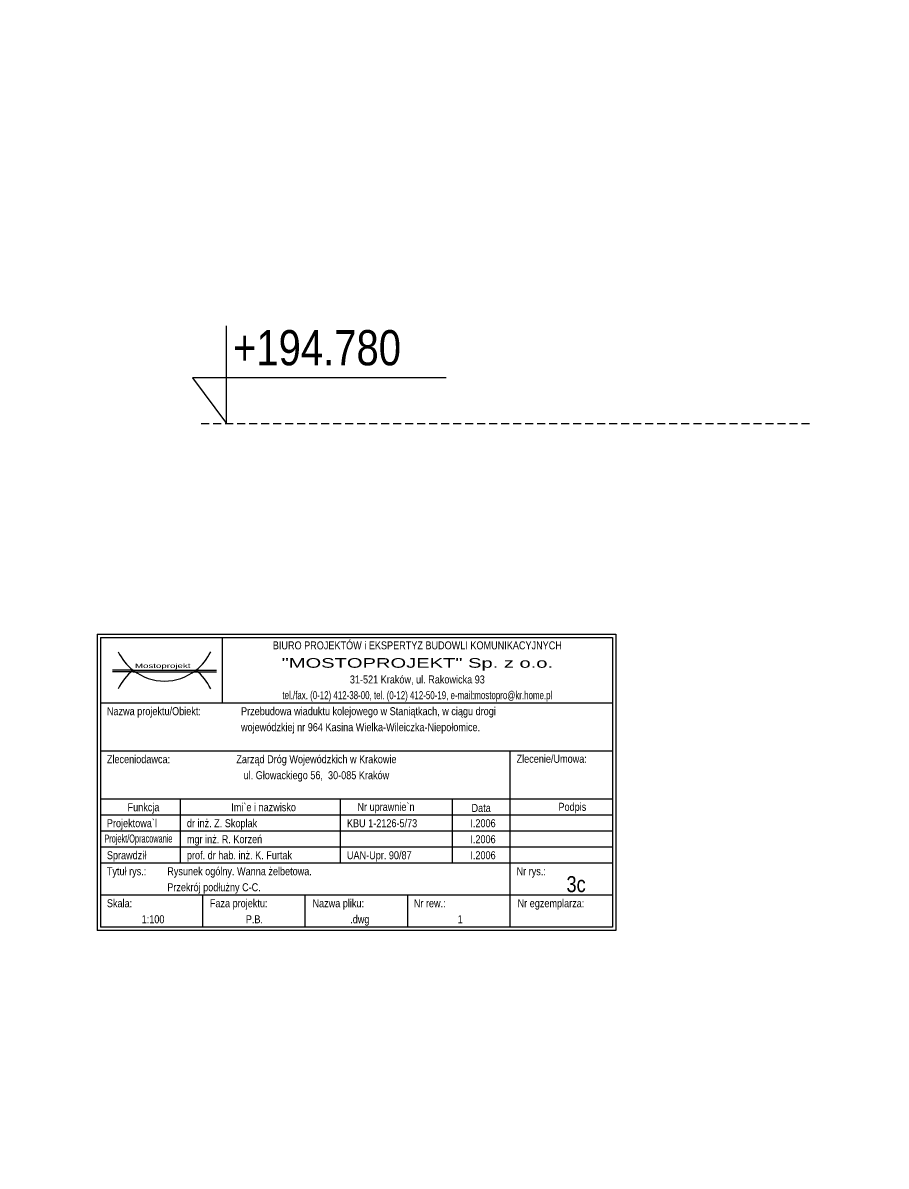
# Model space of a CAD drawing. Header units: millimetres. Extents: x -1069826 to 2704411, y -432732 to 412301.
# Drawn here: x 1095189 to 1122162, y -49615 to -13901 of the extents above; entities that cross this region are included whole.
import ezdxf
from ezdxf.enums import TextEntityAlignment as Align

# ---------------------------------------------------------------- set-up
doc = ezdxf.new("R2010")
doc.units = ezdxf.units.MM
doc.header["$LTSCALE"] = 1000
doc.header["$MEASUREMENT"] = 0
doc.linetypes.add('HIDDEN', pattern=[0.375, 0.25, -0.125])
for name, color, linetype in [('0-XX0-T', 7, 'Continuous'), ('61_R0-W', 7, 'Continuous'), ('61_RZEDNE-T', 7, 'Continuous'), ('DROGO-T', 7, 'Continuous'), ('WIADUKT', 7, 'Continuous')]:
    doc.layers.add(name, color=color, linetype=linetype)
doc.styles.add('CDMSTYLE', font='CDMSIMPL', dxfattribs={"width": 0.8, "bigfont": 'CDMBIGPL'})
doc.styles.add('PAWEL', font='arial.ttf')
doc.dimstyles.new('CDMOG-MM-100', dxfattribs={"dimscale": 100, "dimtxt": 2.5, "dimasz": 2, "dimexe": 1.5, "dimexo": 3, "dimgap": 0.5, "dimtad": 1, "dimdec": 0, "dimrnd": 1, "dimzin": 1, "dimdsep": 46, "dimtxsty": 'CDMSTYLE', "dimblk": 'OBLIQUE', "dimblk1": 'OBLIQUE', "dimblk2": 'OBLIQUE', "dimsah": 1, "dimcen": -2.5, "dimclrd": 9, "dimclre": 9, "dimclrt": 9, "dimadec": 0, "dimazin": 0, "dimtfac": 1, "dimtmove": 2, "dimatfit": 3, "dimldrblk": 'OBLIQUE', "dimfxl": 1, "dimtvp": 1, "dimtolj": 1, "dimtzin": 0, "dimarcsym": 0})
doc.dimstyles.new('CDMZB-MM-100', dxfattribs={"dimscale": 100, "dimtxt": 2.5, "dimasz": 1, "dimexe": 1.5, "dimexo": 5, "dimgap": 0.5, "dimtad": 1, "dimdec": 0, "dimrnd": 1, "dimzin": 1, "dimdsep": 46, "dimtxsty": 'CDMSTYLE', "dimblk": 'OBLIQUE', "dimblk1": 'OBLIQUE', "dimblk2": 'OBLIQUE', "dimsah": 1, "dimtsz": 1, "dimcen": -2.5, "dimclrd": 9, "dimclre": 9, "dimclrt": 9, "dimadec": 0, "dimazin": 0, "dimtfac": 1, "dimtmove": 2, "dimatfit": 3, "dimldrblk": 'OBLIQUE', "dimfxl": 1, "dimtvp": 1, "dimtolj": 1, "dimtzin": 0, "dimarcsym": 0})

# ---------------------------------------------------------------- blocks, each defined once
blk = doc.blocks.new('00KOTA1')
at = {"color": 0, "linetype": 'Continuous'}
blk.add_lwpolyline([(13.736, 2.862), (-2.109, 2.862), (0, 0), (0, 6.109)], dxfattribs=at)
at = {"color": 0, "linetype": 'Continuous', "style": 'CDMSTYLE', "width": 0.85}
blk.add_attdef('%%P000.000', (0.416, 3.634), '', height=2.2, dxfattribs=at)
blk = doc.blocks.new('*D497')
at = {"color": 9, "linetype": 'ByBlock', "transparency": 16777216}
for p, q in [((1010517, -21403), (1010517, -22116)), ((1043258, -21384), (1043258, -22116)), ((1010717, -21966), (1043058, -21966))]:
    blk.add_line(p, q, dxfattribs=at)
for points in [[(1010717, -21933), (1010717, -21999), (1010517, -21966)], [(1043058, -21933), (1043058, -21999), (1043258, -21966)]]:
    blk.add_solid(points, dxfattribs=at)
at = {"layer": 'Defpoints', "color": 0, "linetype": 'ByBlock', "transparency": 16777216}
for p in [(1043258, -21084, 0), (1010517, -21103, 0), (1043258, -21966)]:
    blk.add_point(p, dxfattribs=at)
at = {"color": 9, "linetype": 'ByBlock', "transparency": 16777216, "insert": (1026888, -21791), "char_height": 250, "attachment_point": 5, "style": 'CDMSTYLE'}
blk.add_mtext('\\A1;32740', dxfattribs=at)
blk = doc.blocks.new('_OBLIQUE')
at = {"color": 0, "linetype": 'ByBlock'}
blk.add_line((-0.5, -0.5), (0.5, 0.5), dxfattribs=at)
blk = doc.blocks.new('*D480')
at = {"color": 9, "linetype": 'ByBlock', "transparency": 16777216}
for p, q in [((1020270, -21298), (1020270, -21674)), ((1020170, -21624), (1020370, -21424)), ((1030330, -21524), (1020270, -21524)), ((1030230, -21624), (1030430, -21424)), ((1030330, -21371), (1030330, -21674))]:
    blk.add_line(p, q, dxfattribs=at)
at = {"layer": 'Defpoints', "color": 0, "linetype": 'ByBlock', "transparency": 16777216}
for p in [(1020270, -20798), (1030330, -20871), (1020270, -21524)]:
    blk.add_point(p, dxfattribs=at)
at = {"color": 9, "linetype": 'ByBlock', "transparency": 16777216, "insert": (1025300, -21349), "char_height": 250, "attachment_point": 5, "style": 'CDMSTYLE'}
blk.add_mtext('\\A1;\\C1;10060', dxfattribs=at)
blk = doc.blocks.new('*D471')
at = {"color": 9, "linetype": 'ByBlock', "transparency": 16777216}
for p, q in [((1017580, -14406), (1017780, -14206)), ((1017680, -14146), (1017680, -14156)), ((1022660, -14406), (1022860, -14206)), ((1022760, -14146), (1022760, -14156)), ((1017680, -14306), (1022760, -14306))]:
    blk.add_line(p, q, dxfattribs=at)
at = {"layer": 'Defpoints', "color": 0, "linetype": 'ByBlock', "transparency": 16777216}
for p in [(1022760, -14306), (1017680, -14646), (1022760, -14646)]:
    blk.add_point(p, dxfattribs=at)
at = {"color": 9, "linetype": 'ByBlock', "transparency": 16777216, "insert": (1020029, -14089), "char_height": 250, "attachment_point": 5, "style": 'CDMSTYLE'}
blk.add_mtext('\\A1;5080', dxfattribs=at)
blk = doc.blocks.new('*D470')
at = {"color": 9, "linetype": 'ByBlock', "transparency": 16777216}
for p, q in [((1020460, -18108), (1020660, -17908)), ((1020560, -18589), (1020560, -17858)), ((1020560, -18008), (1024960, -18008)), ((1024860, -18108), (1025060, -17908)), ((1024960, -18589), (1024960, -17858))]:
    blk.add_line(p, q, dxfattribs=at)
at = {"layer": 'Defpoints', "color": 0, "linetype": 'ByBlock', "transparency": 16777216}
for p in [(1024960, -18008), (1020560, -19089), (1024960, -19089)]:
    blk.add_point(p, dxfattribs=at)
at = {"color": 9, "linetype": 'ByBlock', "transparency": 16777216, "insert": (1023229, -17821), "char_height": 250, "attachment_point": 5, "style": 'CDMSTYLE'}
blk.add_mtext('\\A1;\\C1;4400', dxfattribs=at)
blk = doc.blocks.new('*D478')
at = {"color": 9, "linetype": 'ByBlock', "transparency": 16777216}
for p, q in [((1015226, -21296), (1015226, -21674)), ((1020270, -21298), (1020270, -21674)), ((1015126, -21624), (1015326, -21424)), ((1020270, -21524), (1015226, -21524)), ((1020170, -21624), (1020370, -21424))]:
    blk.add_line(p, q, dxfattribs=at)
at = {"layer": 'Defpoints', "color": 0, "linetype": 'ByBlock', "transparency": 16777216}
for p in [(1015226, -20796), (1020270, -20798), (1015226, -21524)]:
    blk.add_point(p, dxfattribs=at)
at = {"color": 9, "linetype": 'ByBlock', "transparency": 16777216, "insert": (1017748, -21349), "char_height": 250, "attachment_point": 5, "style": 'CDMSTYLE'}
blk.add_mtext('\\A1;5044', dxfattribs=at)
blk = doc.blocks.new('*D474')
at = {"color": 9, "linetype": 'ByBlock', "transparency": 16777216}
for p, q in [((1019780, -18108), (1019980, -17908)), ((1019880, -17851), (1019880, -17858)), ((1020560, -18008), (1019880, -18008)), ((1020460, -18108), (1020660, -17908)), ((1020560, -17886), (1020560, -17858))]:
    blk.add_line(p, q, dxfattribs=at)
at = {"layer": 'Defpoints', "color": 0, "linetype": 'ByBlock', "transparency": 16777216}
for p in [(1019880, -18008), (1019880, -18351), (1020560, -18386)]:
    blk.add_point(p, dxfattribs=at)
at = {"color": 9, "linetype": 'ByBlock', "transparency": 16777216, "insert": (1020220, -17833), "char_height": 250, "attachment_point": 5, "style": 'CDMSTYLE'}
blk.add_mtext('\\A1;680', dxfattribs=at)
blk = doc.blocks.new('*D479')
at = {"color": 9, "linetype": 'ByBlock', "transparency": 16777216}
for p, q in [((1015380, -18108), (1015580, -17908)), ((1015480, -18135), (1015480, -17858)), ((1015480, -18008), (1019880, -18008)), ((1019780, -18108), (1019980, -17908)), ((1019880, -18135), (1019880, -17858))]:
    blk.add_line(p, q, dxfattribs=at)
at = {"layer": 'Defpoints', "color": 0, "linetype": 'ByBlock', "transparency": 16777216}
for p in [(1019880, -18008), (1015480, -18635), (1019880, -18635)]:
    blk.add_point(p, dxfattribs=at)
at = {"color": 9, "linetype": 'ByBlock', "transparency": 16777216, "insert": (1018082, -17816), "char_height": 250, "attachment_point": 5, "style": 'CDMSTYLE'}
blk.add_mtext('\\A1;4400', dxfattribs=at)
blk = doc.blocks.new('*D481')
at = {"color": 9, "linetype": 'ByBlock', "transparency": 16777216}
for p, q in [((1035374, -21298), (1035374, -21674)), ((1030230, -21624), (1030430, -21424)), ((1030330, -21524), (1035374, -21524)), ((1035274, -21624), (1035474, -21424)), ((1030330, -21750), (1030330, -21674))]:
    blk.add_line(p, q, dxfattribs=at)
at = {"layer": 'Defpoints', "color": 0, "linetype": 'ByBlock', "transparency": 16777216}
for p in [(1035374, -20798), (1030330, -21250), (1035374, -21524)]:
    blk.add_point(p, dxfattribs=at)
at = {"color": 9, "linetype": 'ByBlock', "transparency": 16777216, "insert": (1032852, -21349), "char_height": 250, "attachment_point": 5, "style": 'CDMSTYLE'}
blk.add_mtext('\\A1;5044', dxfattribs=at)
blk = doc.blocks.new('*D477')
at = {"color": 9, "linetype": 'ByBlock', "transparency": 16777216}
for p, q in [((1029940, -18108), (1030140, -17908)), ((1030040, -17851), (1030040, -17858)), ((1030040, -18008), (1030720, -18008)), ((1030620, -18108), (1030820, -17908)), ((1030720, -17851), (1030720, -17858))]:
    blk.add_line(p, q, dxfattribs=at)
at = {"layer": 'Defpoints', "color": 0, "linetype": 'ByBlock', "transparency": 16777216}
for p in [(1030720, -18008), (1030040, -18351), (1030720, -18351)]:
    blk.add_point(p, dxfattribs=at)
at = {"color": 9, "linetype": 'ByBlock', "transparency": 16777216, "insert": (1030380, -17833), "char_height": 250, "attachment_point": 5, "style": 'CDMSTYLE'}
blk.add_mtext('\\A1;680', dxfattribs=at)
blk = doc.blocks.new('*D476')
at = {"color": 9, "linetype": 'ByBlock', "transparency": 16777216}
for p, q in [((1027740, -14406), (1027940, -14206)), ((1027840, -14146), (1027840, -14156)), ((1032820, -14406), (1033020, -14206)), ((1032920, -14146), (1032920, -14156)), ((1032920, -14306), (1027840, -14306))]:
    blk.add_line(p, q, dxfattribs=at)
at = {"layer": 'Defpoints', "color": 0, "linetype": 'ByBlock', "transparency": 16777216}
for p in [(1027840, -14306), (1027840, -14646), (1032920, -14646)]:
    blk.add_point(p, dxfattribs=at)
at = {"color": 9, "linetype": 'ByBlock', "transparency": 16777216, "insert": (1030572, -14065), "char_height": 250, "attachment_point": 5, "style": 'CDMSTYLE'}
blk.add_mtext('\\A1;5080', dxfattribs=at)
blk = doc.blocks.new('*D475')
at = {"color": 9, "linetype": 'ByBlock', "transparency": 16777216}
for p, q in [((1030620, -18108), (1030820, -17908)), ((1030720, -18135), (1030720, -17858)), ((1035120, -18008), (1030720, -18008)), ((1035020, -18108), (1035220, -17908)), ((1035120, -18135), (1035120, -17858))]:
    blk.add_line(p, q, dxfattribs=at)
at = {"layer": 'Defpoints', "color": 0, "linetype": 'ByBlock', "transparency": 16777216}
for p in [(1030720, -18008), (1030720, -18635), (1035120, -18635)]:
    blk.add_point(p, dxfattribs=at)
at = {"color": 9, "linetype": 'ByBlock', "transparency": 16777216, "insert": (1032590, -17809), "char_height": 250, "attachment_point": 5, "style": 'CDMSTYLE'}
blk.add_mtext('\\A1;4400', dxfattribs=at)
blk = doc.blocks.new('*D473')
at = {"color": 9, "linetype": 'ByBlock', "transparency": 16777216}
for p, q in [((1024960, -17691), (1024960, -17858)), ((1024860, -18108), (1025060, -17908)), ((1025640, -18008), (1024960, -18008)), ((1025540, -18108), (1025740, -17908)), ((1025640, -17985), (1025640, -17858))]:
    blk.add_line(p, q, dxfattribs=at)
at = {"layer": 'Defpoints', "color": 0, "linetype": 'ByBlock', "transparency": 16777216}
for p in [(1024960, -18008), (1024960, -18191), (1025640, -18485)]:
    blk.add_point(p, dxfattribs=at)
at = {"color": 9, "linetype": 'ByBlock', "transparency": 16777216, "insert": (1025300, -17833), "char_height": 250, "attachment_point": 5, "style": 'CDMSTYLE'}
blk.add_mtext('\\A1;\\C1;680', dxfattribs=at)
blk = doc.blocks.new('*D472')
at = {"color": 9, "linetype": 'ByBlock', "transparency": 16777216}
for p, q in [((1025540, -18108), (1025740, -17908)), ((1025640, -18135), (1025640, -17858)), ((1030040, -18008), (1025640, -18008)), ((1029940, -18108), (1030140, -17908)), ((1030040, -18135), (1030040, -17858))]:
    blk.add_line(p, q, dxfattribs=at)
at = {"layer": 'Defpoints', "color": 0, "linetype": 'ByBlock', "transparency": 16777216}
for p in [(1025640, -18008), (1025640, -18635), (1030040, -18635)]:
    blk.add_point(p, dxfattribs=at)
at = {"color": 9, "linetype": 'ByBlock', "transparency": 16777216, "insert": (1028252, -17804), "char_height": 250, "attachment_point": 5, "style": 'CDMSTYLE'}
blk.add_mtext('\\A1;\\C1;4400', dxfattribs=at)
blk = doc.blocks.new('*D469')
at = {"color": 9, "linetype": 'ByBlock', "transparency": 16777216}
for p, q in [((1022660, -14406), (1022860, -14206)), ((1022760, -14146), (1022760, -14156)), ((1027740, -14406), (1027940, -14206)), ((1027840, -14146), (1027840, -14156)), ((1022760, -14306), (1027840, -14306))]:
    blk.add_line(p, q, dxfattribs=at)
at = {"layer": 'Defpoints', "color": 0, "linetype": 'ByBlock', "transparency": 16777216}
for p in [(1027840, -14306), (1022760, -14646), (1027840, -14646)]:
    blk.add_point(p, dxfattribs=at)
at = {"color": 9, "linetype": 'ByBlock', "transparency": 16777216, "insert": (1025109, -14123), "char_height": 250, "attachment_point": 5, "style": 'CDMSTYLE'}
blk.add_mtext('\\A1;\\C1;5080', dxfattribs=at)
blk = doc.blocks.new('MOST_TAB_SKOP')
at = {"color": 9, "lineweight": 25}
for p, q in [((-167, 97.56), (-5, 97.56)), ((-167, 97.56), (-167, 5)), ((-166, 96.56), (-6, 96.56)), ((-166, 96.56), (-166, 6)), ((-128, 96.56), (-128, 76)), ((-6, 96.56), (-6, 6)), ((-5, 97.56), (-5, 5)), ((-6, 76), (-166, 76)), ((-6, 61), (-166, 61)), ((-38, 6), (-38, 61)), ((-6, 46), (-166, 46)), ((-141, 26), (-141, 46)), ((-91, 26), (-91, 46)), ((-56, 26), (-56, 46)), ((-6, 41), (-166, 41)), ((-6, 36), (-166, 36)), ((-6, 31), (-166, 31)), ((-6, 26), (-166, 26)), ((-6, 16), (-166, 16)), ((-134, 6), (-134, 16)), ((-102, 6), (-102, 16)), ((-70, 6), (-70, 16)), ((-5, 5), (-167, 5)), ((-6, 6), (-166, 6))]:
    blk.add_line(p, q, dxfattribs=at)
at = {"color": 1}
for p, q in [((-155.8, 86.28), (-162.22, 86.28)), ((-155.8, 86.28), (-136.2, 86.28)), ((-136.2, 86.28), (-129.78, 86.28))]:
    blk.add_line(p, q, dxfattribs=at)
at = {"color": 40}
for p, q in [((-155.8, 85.78), (-162.22, 85.78)), ((-155.8, 85.78), (-136.2, 85.78)), ((-136.2, 85.78), (-129.78, 85.78))]:
    blk.add_line(p, q, dxfattribs=at)
at = {"color": 9}
for centre, start, end in [((-146, 98.85), 205.1289, 232.0684), ((-146, 73.7), 25.1289, 52.0684)]:
    blk.add_arc(centre, 15.94, start, end, dxfattribs=at)
at = {"color": 5}
for centre, start, end in [((-146, 98.85), 307.9316, 334.8711), ((-146, 73.7), 127.9316, 154.8711), ((-146, 98.85), 232.0684, 307.9316)]:
    blk.add_arc(centre, 15.94, start, end, dxfattribs=at)
at = {"color": 3, "style": 'CDMSTYLE', "width": 0.85}
for s, p in [('BIURO PROJEKTÓW i EKSPERTYZ BUDOWLI KOMUNIKACYJNYCH', (-67, 92.81)), ('31-521 Kraków, ul. Rakowicka 93', (-67, 82.16))]:
    blk.add_text(s, height=2.5, dxfattribs=at).set_placement(p, align=Align.CENTER)
at = {"color": 1, "style": 'PAWEL', "width": 1.5}
blk.add_text('"MOSTOPROJEKT" Sp. z o.o.', height=3, dxfattribs=at).set_placement((-67, 87.07), align=Align.CENTER)
at = {"color": 9, "style": 'PAWEL', "width": 1.55}
blk.add_text('Mostoprojekt', height=1.4, dxfattribs=at).set_placement((-155.23, 86.99))
at = {"color": 2, "style": 'CDMSTYLE', "width": 0.74}
blk.add_text('tel./fax. (0-12) 412-38-00, tel. (0-12) 412-50-19, e-mail:mostopro@kr.home.pl', height=2.5, dxfattribs=at).set_placement((-67, 77.25), align=Align.CENTER)
at = {"color": 1, "linetype": 'Continuous', "lineweight": 25, "style": 'CDMSTYLE'}
for s, width, p in [('Nazwa projektu/Obiekt:', 0.85, (-164, 72.25)), ('Zleceniodawca:', 0.85, (-164, 57.25)), ('Zlecenie/Umowa:', 0.85, (-36, 57.37)), ('Funkcja', 0.85, (-157.54, 42.25)), ('Imi`e i nazwisko', 0.85, (-125.14, 42.25)), ('Nr uprawnie`n', 0.85, (-85.72, 42.36)), ('Data', 0.85, (-50.07, 42.02)), ('Podpis', 0.85, (-22.91, 42.37)), ('Projektowa`l', 0.85, (-164, 37.25)), ('Projekt/Opracowanie', 0.6, (-164.77, 32.47)), ('Sprawdził', 0.85, (-164, 27.25)), ('Tytuł rys.:', 0.85, (-164, 22.25)), ('Nr rys.:', 0.85, (-36, 22.25)), ('Skala:', 0.85, (-164, 12.25)), ('Faza projektu:', 0.85, (-131.83, 12.25)), ('Nazwa pliku:', 0.85, (-99.77, 12.25)), ('Nr rew.:', 0.85, (-68.11, 12.25)), ('Nr egzemplarza:', 0.85, (-35.68, 12.25))]:
    blk.add_text(s, height=2.5, dxfattribs=dict(at, width=width)).set_placement(p)
at = {"color": 3, "lineweight": 25, "style": 'CDMSTYLE', "width": 0.85}
for tag, p in [('OBIEKT1', (-122.09, 72.25)), ('OBIEKT2', (-122.09, 67.25)), ('OBIEKT3', (-122.09, 62.25)), ('GŁÓWNY_PROJEKTANT', (-139, 37.25)), ('UPRAW1', (-89, 37.25)), ('PROJEKTANT', (-139, 32.25)), ('UPRAW2', (-89, 32.25)), ('SPRAWDZIŁ', (-139, 27.25)), ('UPRAW3', (-89, 27.25)), ('NAZWARYS1', (-145.13, 22.25)), ('NAZWARYS2', (-145.13, 17.25))]:
    blk.add_attdef(tag, p, '', height=2.5, dxfattribs=at)
for tag, p in [('ZLECENIODAWCA1', (-98.54, 57.25)), ('ZLECENIODAWCA2', (-98.54, 52.25)), ('ZLEC1', (-21.49, 52.25)), ('ZLECENIODAWCA3', (-98.54, 47.25)), ('ZLEC2', (-21.49, 47.25)), ('DATA', (-46.49, 37.25)), ('DATA', (-46.49, 32.25)), ('DATA', (-46.49, 27.25)), ('SKALA', (-149.58, 7.25)), ('FAZA', (-117.91, 7.25)), ('NUMER', (-53.59, 7.25))]:
    blk.add_attdef(tag, text='', height=2.5, dxfattribs=at).set_placement(p, align=Align.CENTER)
at = {"color": 4, "linetype": 'Continuous', "style": 'CDMSTYLE', "width": 0.85}
blk.add_attdef('NUMER', text='', height=5, dxfattribs=at).set_placement((-17.41, 16.97), align=Align.CENTER)
at = {"color": 2, "lineweight": 25, "style": 'CDMSTYLE', "width": 0.85}
blk.add_attdef('NAZPLIKU', text='', height=2.5, dxfattribs=at).set_placement((-84.98, 7.25), align=Align.CENTER)
blk = doc.blocks.new('A$C534018C8')
at = {"layer": 'DROGO-T', "color": 40, "linetype": 'Continuous'}
dim = blk.add_linear_dim(base=(21010, 5532.9), p1=(862, 6395.9, 0.1), p2=(21010, 6415.1, 0.1), dimstyle='CDMOG-MM-100', dxfattribs=at)
dim.commit()
dim.dimension.update_dxf_attribs({"geometry": '*D497', "text_midpoint": (10936, 5707.9)})
at = {"layer": 'WIADUKT', "color": 40, "linetype": 'Continuous'}
for base, p1, p2, picture, middle in [((8396, 13193.1, 0.1), (3316, 12852.8, 0.1), (8396, 12852.8, 0.1), '*D471', (5664.5, 13410.5, 0.1)), ((13476, 13193.1, 0.1), (18556, 12852.8, 0.1), (13476, 12852.8, 0.1), '*D476', (16207.5, 13433.6, 0.1)), ((5516, 9491.4, 0.1), (1116, 8864, 0.1), (5516, 8864, 0.1), '*D479', (3718.2, 9682.9, 0.1)), ((16356, 9491.4, 0.1), (20756, 8864, 0.1), (16356, 8864, 0.1), '*D475', (18226.2, 9690, 0.1))]:
    dim = blk.add_linear_dim(base=base, p1=p1, p2=p2, dimstyle='CDMZB-MM-100', dxfattribs=at)
    dim.commit()
    dim.dimension.update_dxf_attribs({"geometry": picture, "text_midpoint": middle, "dimtype": 128, "insert": (-1014364.1, 27499)})
for base, p1, p2, picture, middle in [((13476, 13193.1, 0.1), (8396, 12852.8, 0.1), (13476, 12852.8, 0.1), '*D469', (10744.5, 13376.1, 0.1)), ((10596, 9491.4, 0.1), (6196, 8410.4, 0.1), (10596, 8410.4, 0.1), '*D470', (8865.3, 9677.9, 0.1)), ((11276, 9491.4, 0.1), (15676, 8864, 0.1), (11276, 8864, 0.1), '*D472', (13887.6, 9695.3, 0.1))]:
    dim = blk.add_linear_dim(base=base, p1=p1, p2=p2, text='\\C1;<>', dimstyle='CDMZB-MM-100', dxfattribs=at)
    dim.commit()
    dim.dimension.update_dxf_attribs({"geometry": picture, "text_midpoint": middle, "dimtype": 128, "insert": (-1014364.1, 27499)})
for base, p1, p2, picture, middle in [((5516, 9491.4, 0.1), (6196, 9113.4, 0.1), (5516, 9147.8, 0.1), '*D474', (5856, 9666.4, 0.1)), ((16356, 9491.4, 0.1), (15676, 9147.8, 0.1), (16356, 9147.8, 0.1), '*D477', (16016, 9666.4, 0.1)), ((862, 5974.6, 0.1), (5906, 6701.3, 0.1), (862, 6703.4, 0.1), '*D478', (3384, 6149.6, 0.1)), ((21010, 5974.6, 0.1), (15966, 6249, 0.1), (21010, 6701.3, 0.1), '*D481', (18488, 6149.6, 0.1))]:
    dim = blk.add_linear_dim(base=base, p1=p1, p2=p2, dimstyle='CDMZB-MM-100', dxfattribs=at)
    dim.commit()
    dim.dimension.update_dxf_attribs({"geometry": picture, "text_midpoint": middle, "insert": (-1014364.1, 27499)})
for base, p1, p2, picture, middle in [((10596, 9491.4, 0.1), (11276, 9014, 0.1), (10596, 9308.1, 0.1), '*D473', (10936, 9666.4, 0.1)), ((5906, 5974.6, 0.1), (15966, 6628.2, 0.1), (5906, 6701.3, 0.1), '*D480', (10936, 6149.6, 0.1))]:
    dim = blk.add_linear_dim(base=base, p1=p1, p2=p2, text='\\C1;<>', dimstyle='CDMZB-MM-100', dxfattribs=at)
    dim.commit()
    dim.dimension.update_dxf_attribs({"geometry": picture, "text_midpoint": middle, "insert": (-1014364.1, 27499)})
blk = doc.blocks.new('A$C009A7C16')
at = {"layer": 'DROGO-T', "color": 40, "linetype": 'Continuous'}
blk.add_blockref('A$C534018C8', (0, 0), dxfattribs=at)

msp = doc.modelspace()

# ---------------------------------------------------------------- linework, layer by layer
at = {"layer": '61_RZEDNE-T', "color": 40, "linetype": 'HIDDEN'}
msp.add_line((1100762.5839, -26416.1741), (1119766.2912, -26416.1741), dxfattribs=at)

# ---------------------------------------------------------------- block references
at = {"layer": '0-XX0-T', "color": 1, "linetype": 'Continuous'}
ref = msp.add_blockref('MOST_TAB_SKOP', (1114214.5957, -42753.0407), dxfattribs=dict(at, xscale=100, yscale=100, zscale=20))
ref.add_attrib('OBIEKT1', 'Przebudowa wiaduktu kolejowego w Staniątkach, w ciągu drogi ', (1102005.4795, -35528.0407), dxfattribs={"layer": '0', "color": 3, "lineweight": 25, "height": 250, "style": 'CDMSTYLE', "width": 0.85})
ref.add_attrib('OBIEKT2', 'wojewódzkiej nr 964 Kasina Wielka-Wileiczka-Niepołomice. ', (1102005.4795, -36028.0407), dxfattribs={"layer": '0', "color": 3, "lineweight": 25, "height": 250, "style": 'CDMSTYLE', "width": 0.85})
ref.add_attrib('ZLECENIODAWCA1', 'Zarząd Dróg Wojewódzkich w Krakowie', dxfattribs={"layer": '0', "color": 3, "lineweight": 25, "height": 250, "style": 'CDMSTYLE', "width": 0.85}).set_placement((1104360.5063, -37028.0407), align=Align.CENTER)
ref.add_attrib('ZLECENIODAWCA2', 'ul. Głowackiego 56,  30-085 Kraków', dxfattribs={"layer": '0', "color": 3, "lineweight": 25, "height": 250, "style": 'CDMSTYLE', "width": 0.85}).set_placement((1104360.5063, -37528.0407), align=Align.CENTER)
ref.add_attrib('GŁÓWNY_PROJEKTANT', 'dr inż. Z. Skoplak', (1100314.5957, -39028.0407), dxfattribs={"layer": '0', "color": 3, "lineweight": 25, "height": 250, "style": 'CDMSTYLE', "width": 0.85})
ref.add_attrib('UPRAW1', 'KBU 1-2126-5/73', (1105314.5957, -39028.0407), dxfattribs={"layer": '0', "color": 3, "lineweight": 25, "height": 250, "style": 'CDMSTYLE', "width": 0.85})
ref.add_attrib('DATA', 'I.2006', dxfattribs={"layer": '0', "color": 3, "lineweight": 25, "height": 250, "style": 'CDMSTYLE', "width": 0.85}).set_placement((1109565.9909, -39028.0407), align=Align.CENTER)
ref.add_attrib('PROJEKTANT', 'mgr inż. R. Korzeń', (1100314.5957, -39528.0407), dxfattribs={"layer": '0', "color": 3, "lineweight": 25, "height": 250, "style": 'CDMSTYLE', "width": 0.85})
ref.add_attrib('DATA', 'I.2006', dxfattribs={"layer": '0', "color": 3, "lineweight": 25, "height": 250, "style": 'CDMSTYLE', "width": 0.85}).set_placement((1109565.9909, -39528.0407), align=Align.CENTER)
ref.add_attrib('SPRAWDZIŁ', 'prof. dr hab. inż. K. Furtak ', (1100314.5957, -40028.0407), dxfattribs={"layer": '0', "color": 3, "lineweight": 25, "height": 250, "style": 'CDMSTYLE', "width": 0.85})
ref.add_attrib('UPRAW3', 'UAN-Upr. 90/87 ', (1105314.5957, -40028.0407), dxfattribs={"layer": '0', "color": 3, "lineweight": 25, "height": 250, "style": 'CDMSTYLE', "width": 0.85})
ref.add_attrib('DATA', 'I.2006', dxfattribs={"layer": '0', "color": 3, "lineweight": 25, "height": 250, "style": 'CDMSTYLE', "width": 0.85}).set_placement((1109565.9909, -40028.0407), align=Align.CENTER)
ref.add_attrib('NAZWARYS1', 'Rysunek ogólny. Wanna żelbetowa.', (1099701.283, -40528.0407), dxfattribs={"layer": '0', "color": 3, "lineweight": 25, "height": 250, "style": 'CDMSTYLE', "width": 0.85})
ref.add_attrib('NAZWARYS2', 'Przekrój podłużny C-C.', (1099701.283, -41028.0407), dxfattribs={"layer": '0', "color": 3, "lineweight": 25, "height": 250, "style": 'CDMSTYLE', "width": 0.85})
ref.add_attrib('NUMER', '3c', dxfattribs={"layer": '0', "color": 4, "linetype": 'Continuous', "height": 500, "style": 'CDMSTYLE', "width": 0.85}).set_placement((1112474.0784, -41055.8133), align=Align.CENTER)
ref.add_attrib('SKALA', '1:100', dxfattribs={"layer": '0', "color": 3, "lineweight": 25, "height": 250, "style": 'CDMSTYLE', "width": 0.85}).set_placement((1099256.2798, -42028.0407), align=Align.CENTER)
ref.add_attrib('FAZA', 'P.B.', dxfattribs={"layer": '0', "color": 3, "lineweight": 25, "height": 250, "style": 'CDMSTYLE', "width": 0.85}).set_placement((1102423.755, -42028.0407), align=Align.CENTER)
ref.add_attrib('NAZPLIKU', '.dwg', dxfattribs={"layer": '0', "color": 2, "lineweight": 25, "height": 250, "style": 'CDMSTYLE', "width": 0.85}).set_placement((1105717.0254, -42028.0407), align=Align.CENTER)
ref.add_attrib('NUMER', '1', dxfattribs={"layer": '0', "color": 3, "lineweight": 25, "height": 250, "style": 'CDMSTYLE', "width": 0.85}).set_placement((1108855.1181, -42028.0407), align=Align.CENTER)
at = {"layer": '61_R0-W', "color": 1, "linetype": 'Continuous', "xscale": 500, "yscale": 500, "zscale": 500}
msp.add_blockref('00KOTA1', (1101546.8139, -26416.1741), dxfattribs=at).add_auto_attribs({'%%P000.000': '+194.780'})
at = {"layer": 'DROGO-T', "color": 40, "linetype": 'Continuous', "xscale": 1.625, "zscale": 1.625}
msp.add_blockref('A$C009A7C16', (1009116.6077, -27499.0139, -0.0313), dxfattribs=at)

doc.saveas('drawing.dxf')
